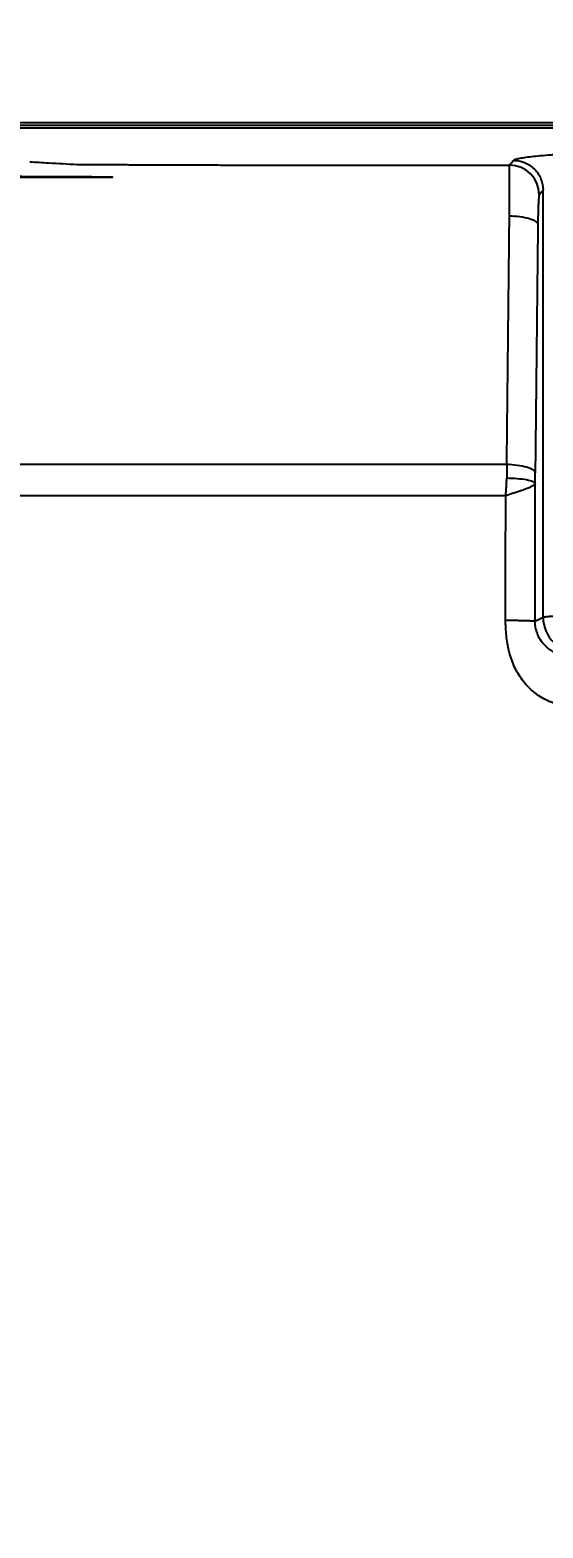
# Model space of a CAD drawing. Header units: millimetres. Extents: x 1416 to 7337, y -4252 to -1725.
# Drawn here: x 1745.7 to 1796.1, y -2442.9 to -2295.9 of the extents above; entities that cross this region are included whole.
import ezdxf

# ---------------------------------------------------------------- set-up
doc = ezdxf.new("R2010")
doc.units = ezdxf.units.MM
doc.header["$MEASUREMENT"] = 0
doc.styles.get("Standard").update_dxf_attribs({"font": 'NanumGothic.ttf'})
doc.dimstyles.get("Standard").update_dxf_attribs({"dimtxt": 0.18, "dimasz": 0.18, "dimexe": 0.18, "dimexo": 0.0625, "dimgap": 0.09, "dimtad": 0, "dimtih": 1, "dimtoh": 1, "dimdec": 4, "dimzin": 0, "dimdsep": 46, "dimtxsty": 'Standard', "dimcen": 0.09, "dimadec": 0, "dimazin": 0, "dimtfac": 1, "dimtdec": 4, "dimtofl": 0, "dimtmove": 0, "dimatfit": 3, "dimfxl": 0, "dimtolj": 1, "dimtzin": 0, "dimarcsym": 0})

# ---------------------------------------------------------------- blocks, each defined once
blk = doc.blocks.new('*D54')
at = {"color": 0, "lineweight": -2}
for p, q in [((1602.06, -2504.98), (1602.06, -2188.85)), ((1622.06, -2189.03), (2237.02, -2189.03)), ((2257.02, -2504.98), (2257.02, -2188.85))]:
    blk.add_line(p, q, dxfattribs=at)
at = {"color": 0}
for points in [[(1622.06, -2185.7), (1622.06, -2192.37), (1602.06, -2189.03)], [(2237.02, -2185.7), (2237.02, -2192.37), (2257.02, -2189.03)]]:
    blk.add_solid(points, dxfattribs=at)
at = {"layer": 'Defpoints', "color": 0}
for p in [(2257.02, -2189.03), (1602.06, -2505.04), (2257.02, -2505.04)]:
    blk.add_point(p, dxfattribs=at)
at = {"color": 2, "insert": (1929.54, -2165.43), "char_height": 25, "attachment_point": 5}
blk.add_mtext('\\A1;655', dxfattribs=at)

msp = doc.modelspace()

# ---------------------------------------------------------------- linework, layer by layer
for p, q in [((1801.78209, -2305.04349), (1622.05724, -2305.04348)), ((1801.40724, -2305.56929), (1622.33203, -2305.56929)), ((1801.46346, -2305.3146), (1622.33206, -2305.3146)), ((1796.07551, -2353.52649), (1796.07551, -2311.63549))]:
    msp.add_line(p, q)
for centre, radius, start, end in [((1792.79366, -2312.10665), 2.90295, 0.1143206, 89.9070407), ((1799.57667, -2353.5248), 3.50115, 180.0276558, 269.9462332)]:
    msp.add_arc(centre, radius, start, end)
for points, knots in [([(1793.17728, -2308.73799), (1793.18453, -2308.73043), (1793.19901, -2308.71534), (1793.23186, -2308.69285), (1793.27282, -2308.67051), (1793.32269, -2308.64834), (1793.38126, -2308.62633), (1793.44858, -2308.60448), (1793.52464, -2308.58279), (1793.60945, -2308.56126), (1793.81317, -2308.51472), (1794.21091, -2308.44393), (1794.92541, -2308.3514), (1795.80704, -2308.26245), (1796.64332, -2308.19479), (1797.33526, -2308.14617), (1797.82092, -2308.11454), (1798.3337, -2308.08354), (1798.87155, -2308.0531), (1799.25088, -2308.03341), (1799.44105, -2308.02353)], [0, 0, 0, 0, 0.028006318, 0.055925113, 0.083763731, 0.111529582, 0.139230135, 0.166872909, 0.194465473, 0.222015436, 0.249530445, 0.374240057, 0.500223216, 0.626082227, 0.750805055, 0.800279156, 0.849891582, 0.899686707, 0.949708415, 1, 1, 1, 1]), ([(1704.73822, -2310.46061), (1702.77021, -2310.45273), (1698.90854, -2310.43727), (1693.22504, -2310.41334), (1757.75549, -2310.38945), (1752.49076, -2310.36551), (1747.42228, -2310.34154), (1738.46986, -2310.29751), (1725.09638, -2310.22599), (1710.17866, -2310.13769), (1697.79016, -2310.05949), (1689.66567, -2310.00633), (1679.96942, -2309.94006), (1670.36751, -2309.87352), (1659.25752, -2309.79586), (1649.1842, -2309.72572), (1638.03873, -2309.64799), (1630.24883, -2309.5936), (1626.16413, -2309.56507)], [0, 0, 0, 0, 0.039668891, 0.07783922, 0.1145771, 0.149943993, 0.183996941, 0.21678879, 0.330500352, 0.453787072, 0.517864216, 0.580620904, 0.617858079, 0.713715529, 0.774614558, 0.842394047, 0.917358004, 1, 1, 1, 1]), ([(1745.7099, -2308.87021), (1746.31937, -2308.90373), (1747.86986, -2308.98899), (1749.42141, -2309.07649), (1750.36308, -2309.12959)], [0, 0, 0, 0, 0.3930819166, 1, 1, 1, 1]), ([(1750.36308, -2309.12959), (1750.9046, -2309.13241), (1751.98754, -2309.13803), (1753.61331, -2309.14592), (1755.23987, -2309.15341), (1756.86734, -2309.16046), (1758.49568, -2309.16707), (1760.12491, -2309.17325), (1761.75502, -2309.17899), (1763.38602, -2309.18428), (1765.01789, -2309.18914), (1766.65065, -2309.19356), (1768.28429, -2309.19754), (1769.91882, -2309.20107), (1772.02046, -2309.20504), (1774.58914, -2309.2089), (1777.62469, -2309.21192), (1780.66001, -2309.2134), (1783.69511, -2309.21335), (1786.72995, -2309.21173), (1789.76466, -2309.20869), (1791.78705, -2309.20536), (1792.79837, -2309.2037)], [0, 0, 0, 0, 0.0384795613, 0.0769529227, 0.1154215481, 0.153886902, 0.1923504491, 0.2308136544, 0.2692779829, 0.3077448996, 0.3462158691, 0.3846923555, 0.4231758222, 0.4616677321, 0.5001695469, 0.5716125138, 0.6430270114, 0.7144223927, 0.7858080182, 0.8571932522, 0.9285874592, 1, 1, 1, 1]), ([(1792.77498, -2314.16752), (1792.77505, -2314.08378), (1792.77519, -2313.91471), (1792.77551, -2313.66286), (1792.77589, -2313.41001), (1792.77633, -2313.15713), (1792.77682, -2312.90488), (1792.77734, -2312.65408), (1792.7779, -2312.40555), (1792.77848, -2312.16016), (1792.77909, -2311.9188), (1792.77973, -2311.6824), (1792.78039, -2311.45188), (1792.7811, -2311.22819), (1792.78185, -2311.01226), (1792.78268, -2310.80499), (1792.78426, -2310.46136), (1792.78718, -2309.99383), (1792.79029, -2309.62393), (1792.79288, -2309.41299), (1792.79454, -2309.30725), (1792.79627, -2309.23432), (1792.79768, -2309.21384), (1792.79837, -2309.2037)], [0, 0, 0, 0, 0.030522029, 0.061623979, 0.09329639, 0.125527652, 0.158303923, 0.191609063, 0.225424582, 0.259729606, 0.294500874, 0.329712748, 0.365337259, 0.401344174, 0.437701096, 0.474373588, 0.511325335, 0.630327983, 0.773123302, 0.831232151, 0.888492465, 0.944784041, 1, 1, 1, 1]), ([(1793.17728, -2308.73802), (1793.5186, -2308.73849), (1793.8868, -2308.80114), (1794.59979, -2309.08406), (1794.94238, -2309.30527), (1795.50817, -2309.87088), (1795.72947, -2310.21336), (1796.01251, -2310.92615), (1796.07521, -2311.29426), (1796.07571, -2311.63549)], [0, 0, 0, 0, 0.25, 0.25, 0.5, 0.5, 0.75, 0.75, 1, 1, 1, 1]), ([(1795.69661, -2312.10086), (1795.69437, -2312.10455), (1795.68992, -2312.11192), (1795.68327, -2312.13412), (1795.67669, -2312.16448), (1795.67016, -2312.20377), (1795.66369, -2312.25179), (1795.65207, -2312.35478), (1795.63575, -2312.55355), (1795.61601, -2312.91293), (1795.59839, -2313.36106), (1795.58547, -2313.82178), (1795.57643, -2314.24874), (1795.57018, -2314.61899), (1795.56714, -2314.87838), (1795.56562, -2315.00845)], [0, 0, 0, 0, 0.038014076, 0.075854872, 0.113603921, 0.151343353, 0.189155359, 0.22712166, 0.35807213, 0.489090761, 0.622865368, 0.756678723, 0.837869872, 0.918703151, 1, 1, 1, 1]), ([(1792.77498, -2314.16752), (1793.10875, -2314.17436), (1793.46337, -2314.19892), (1794.14267, -2314.28952), (1794.46546, -2314.35569), (1794.99974, -2314.51837), (1795.20986, -2314.61438), (1795.48698, -2314.81242), (1795.55477, -2314.91395), (1795.56562, -2315.00845)], [0, 0, 0, 0, 0.25, 0.25, 0.5, 0.5, 0.75, 0.75, 1, 1, 1, 1]), ([(1606.17129, -2338.53309), (1752.27629, -2338.53312), (1753.50054, -2338.53319), (1755.72412, -2338.53348), (1758.72153, -2338.53384), (1762.49479, -2338.53424), (1767.04556, -2338.53461), (1772.24225, -2338.53482), (1777.55452, -2338.5348), (1782.45005, -2338.53462), (1786.5298, -2338.5344), (1789.79335, -2338.53419), (1791.69652, -2338.53417), (1792.51225, -2338.53416)], [0, 0, 0, 0, 0.035783911, 0.090574158, 0.164370011, 0.257170763, 0.368975963, 0.499785681, 0.639825492, 0.759867334, 0.859910957, 0.939955539, 1, 1, 1, 1]), ([(1751.79261, -2338.53309), (1752.27629, -2338.53312), (1753.50054, -2338.53319), (1755.72412, -2338.53348), (1758.72153, -2338.53384), (1762.49479, -2338.53424), (1767.04556, -2338.53461), (1772.24225, -2338.53482), (1777.55452, -2338.5348), (1782.45005, -2338.53462), (1786.5298, -2338.5344), (1789.79335, -2338.53419), (1791.69652, -2338.53417), (1792.51225, -2338.53416)], [0, 0, 0, 0, 0.035783911, 0.090574158, 0.164370011, 0.257170763, 0.368975963, 0.499785681, 0.639825492, 0.759867334, 0.859910957, 0.939955539, 1, 1, 1, 1]), ([(1792.51225, -2338.53416), (1792.8418, -2338.54074), (1793.19301, -2338.56459), (1793.86936, -2338.65357), (1794.1927, -2338.71887), (1794.7309, -2338.88075), (1794.94426, -2338.97688), (1795.22661, -2339.17624), (1795.29626, -2339.27898), (1795.30727, -2339.37481)], [0, 0, 0, 0, 0.25, 0.25, 0.5, 0.5, 0.75, 0.75, 1, 1, 1, 1]), ([(1792.40917, -2341.62145), (1792.41685, -2341.52591), (1792.43123, -2341.34715), (1792.45016, -2341.09781), (1792.46539, -2340.88575), (1792.48304, -2340.61466), (1792.50037, -2340.29479), (1792.50445, -2340.03441), (1792.50632, -2339.91533)], [0, 0, 0, 0, 0.167284871, 0.313018704, 0.437105696, 0.539483822, 0.789397847, 1, 1, 1, 1]), ([(1795.2985, -2340.42243), (1795.29541, -2340.43446), (1795.28916, -2340.4588), (1795.26605, -2340.4968), (1795.23213, -2340.53645), (1795.18592, -2340.57787), (1795.12737, -2340.62107), (1795.01473, -2340.69232), (1794.80429, -2340.79976), (1794.51626, -2340.91861), (1794.23607, -2341.02458), (1793.99896, -2341.10944), (1793.74528, -2341.19535), (1793.46974, -2341.28572), (1793.04229, -2341.41724), (1792.66688, -2341.53833), (1792.40917, -2341.62145)], [0, 0, 0, 0, 0.0389509621, 0.0787970605, 0.1194950521, 0.1609942465, 0.2032366164, 0.2461570833, 0.3646883677, 0.4951222189, 0.548100957, 0.6207394764, 0.6952520611, 0.7468337941, 0.8262015652, 1, 1, 1, 1]), ([(1795.29849, -2340.42243), (1795.28717, -2340.36468), (1795.21731, -2340.30278), (1794.93497, -2340.18265), (1794.72182, -2340.12473), (1794.18437, -2340.02712), (1793.86156, -2339.98771), (1793.18625, -2339.93391), (1792.83552, -2339.91942), (1792.50632, -2339.91533)], [0, 0, 0, 0, 0.25, 0.25, 0.5, 0.5, 0.75, 0.75, 1, 1, 1, 1]), ([(1795.28371, -2353.92235), (1795.28408, -2353.84921), (1795.28538, -2353.59679), (1795.2841, -2353.05766), (1795.28545, -2352.19869), (1795.28671, -2351.01905), (1795.28832, -2349.51895), (1795.29029, -2347.69858), (1795.29267, -2345.5579), (1795.29543, -2343.09691), (1795.29743, -2341.34951), (1795.2985, -2340.42243)], [0, 0, 0, 0, 0.016263483, 0.056130535, 0.119756834, 0.207150844, 0.318262983, 0.453103185, 0.611673339, 0.79397222, 1, 1, 1, 1]), ([(1792.40917, -2341.62145), (1791.89485, -2341.62148), (1790.63421, -2341.62156), (1788.39465, -2341.62181), (1785.45832, -2341.62216), (1780.71436, -2341.62281), (1774.46783, -2341.62347), (1768.42972, -2341.62356), (1763.9421, -2341.62343), (1760.92817, -2341.62334), (1757.91676, -2341.62322), (1754.90788, -2341.62308), (1752.90467, -2341.62297), (1606.16717, -2341.62291)], [0, 0, 0, 0, 0.038059238, 0.093286447, 0.165681546, 0.255244425, 0.44411877, 0.627617874, 0.702094301, 0.776570727, 0.851047153, 0.925523577, 1, 1, 1, 1]), ([(1792.40917, -2341.62145), (1791.89485, -2341.62148), (1790.63421, -2341.62156), (1788.39465, -2341.62181), (1785.45832, -2341.62216), (1780.71436, -2341.62281), (1774.46783, -2341.62347), (1768.42972, -2341.62356), (1763.9421, -2341.62343), (1760.92817, -2341.62334), (1757.91676, -2341.62322), (1754.90788, -2341.62308), (1752.90467, -2341.62297), (1751.90306, -2341.62291)], [0, 0, 0, 0, 0.038059238, 0.093286447, 0.165681546, 0.255244425, 0.44411877, 0.627617874, 0.702094301, 0.776570727, 0.851047153, 0.925523577, 1, 1, 1, 1]), ([(1792.39544, -2353.83161), (1792.3956, -2353.55805), (1792.39594, -2352.97867), (1792.39767, -2352.17713), (1792.39824, -2351.38489), (1792.39841, -2350.63421), (1792.3998, -2349.84143), (1792.40309, -2346.83711), (1792.40628, -2344.09715), (1792.40917, -2341.62145)], [0, 0, 0, 0, 0.067210371, 0.142347356, 0.196931263, 0.261855044, 0.326782697, 0.391711511, 1, 1, 1, 1]), ([(1796.07552, -2353.52649), (1796.08314, -2353.52357), (1796.09832, -2353.51778), (1796.13433, -2353.50914), (1796.17947, -2353.50062), (1796.23435, -2353.4922), (1796.29834, -2353.48389), (1796.37116, -2353.47569), (1796.45243, -2353.46762), (1796.54181, -2353.45966), (1796.63893, -2353.45182), (1796.74347, -2353.4441), (1796.85506, -2353.43651), (1796.97338, -2353.42904), (1797.09808, -2353.42169), (1797.22884, -2353.41447), (1797.36533, -2353.40738), (1797.50722, -2353.40041), (1797.65419, -2353.39358), (1797.80594, -2353.38687), (1797.96216, -2353.38029), (1798.12253, -2353.37383), (1798.28677, -2353.36751), (1798.45458, -2353.36131), (1798.62568, -2353.35524), (1798.79977, -2353.3493), (1798.97659, -2353.34348), (1799.15587, -2353.33779), (1799.33733, -2353.33222), (1799.52073, -2353.32678), (1799.70581, -2353.32146), (1799.89231, -2353.31627), (1800.08, -2353.31119), (1800.26864, -2353.30624), (1800.45799, -2353.3014), (1800.64784, -2353.29668), (1800.83797, -2353.29208), (1801.02816, -2353.28759), (1801.21819, -2353.28322), (1801.40793, -2353.27895), (1801.59693, -2353.2748), (1801.72416, -2353.27208), (1801.78716, -2353.27074)], [0, 0, 0, 0, 0.031863276, 0.063374024, 0.094532046, 0.125337739, 0.155791477, 0.185893543, 0.215643917, 0.2450425, 0.274089202, 0.302783966, 0.331126805, 0.359117736, 0.386756776, 0.414043943, 0.44097924, 0.467562661, 0.493794199, 0.519673852, 0.54520162, 0.5703775, 0.595201485, 0.619673572, 0.643793764, 0.667562071, 0.690978503, 0.714043069, 0.736755776, 0.759116625, 0.781125586, 0.802782624, 0.824087702, 0.845040793, 0.865641878, 0.885891028, 0.905788345, 0.925333923, 0.944527844, 0.963370184, 0.981860973, 1, 1, 1, 1]), ([(1799.15977, -2362.24067), (1799.06499, -2362.24006), (1798.87879, -2362.23888), (1798.60463, -2362.2264), (1798.34076, -2362.20597), (1798.08717, -2362.17692), (1797.84387, -2362.13938), (1797.56025, -2362.0834), (1797.23273, -2361.99765), (1796.74347, -2361.83109), (1795.92587, -2361.45692), (1794.88478, -2360.70981), (1793.89337, -2359.57289), (1793.15805, -2358.25864), (1792.76886, -2357.07801), (1792.5719, -2356.08957), (1792.47456, -2355.34475), (1792.42942, -2354.71112), (1792.40522, -2354.26937), (1792.39653, -2354.01784), (1792.39579, -2353.89202), (1792.39544, -2353.83161)], [0, 0, 0, 0, 0.023469782, 0.046106809, 0.067935109, 0.08898149, 0.109275857, 0.12885157, 0.160506454, 0.192967046, 0.256617795, 0.382284474, 0.506344567, 0.626599166, 0.752187086, 0.811846024, 0.87566003, 0.937768532, 0.968885751, 0.985060976, 1, 1, 1, 1]), ([(1792.39544, -2353.83161), (1792.45518, -2353.83184), (1792.576, -2353.8323), (1792.75796, -2353.83343), (1792.94186, -2353.83489), (1793.12657, -2353.83673), (1793.3109, -2353.83894), (1793.49357, -2353.84153), (1793.67327, -2353.84449), (1793.84865, -2353.84781), (1794.01836, -2353.85147), (1794.18108, -2353.85545), (1794.33557, -2353.85974), (1794.48068, -2353.86429), (1794.61539, -2353.86908), (1794.73883, -2353.87408), (1794.85028, -2353.87924), (1794.94923, -2353.88453), (1795.03533, -2353.88992), (1795.10844, -2353.89536), (1795.16855, -2353.90083), (1795.21596, -2353.90629), (1795.25071, -2353.91171), (1795.27431, -2353.91705), (1795.28059, -2353.92059), (1795.28371, -2353.92235)], [0, 0, 0, 0, 0.039897115, 0.080679793, 0.122298413, 0.16469491, 0.207802861, 0.25154777, 0.295847558, 0.340613252, 0.385749888, 0.431157589, 0.476732801, 0.522369653, 0.56796139, 0.613401838, 0.65858685, 0.703415677, 0.747792229, 0.791626188, 0.834833932, 0.877339272, 0.919073972, 0.95997807, 1, 1, 1, 1]), ([(1795.52075, -2355.11413), (1795.46322, -2354.97186), (1795.3147, -2354.60459), (1795.29539, -2354.18152), (1795.28357, -2353.92235)], [0, 0, 0, 0, 0.3873902524, 1, 1, 1, 1]), ([(1797.13143, -2356.95365), (1797.06514, -2356.91666), (1796.87417, -2356.8101), (1796.49401, -2356.54218), (1796.03559, -2356.08309), (1795.6712, -2355.57791), (1795.55153, -2355.20901), (1795.52075, -2355.11413)], [0, 0, 0, 0, 0.09295808, 0.267819001, 0.572783882, 0.890119772, 1, 1, 1, 1])]:
    msp.add_open_spline(points, degree=3, knots=knots)
for points in [[(1792.79837, -2309.2037), (1792.92467, -2309.04355), (1793.05098, -2308.88831), (1793.17728, -2308.73799)], [(1795.69661, -2312.10086), (1795.8229, -2311.94083), (1795.9492, -2311.7857), (1796.07551, -2311.63549)], [(1792.51225, -2338.53416), (1792.59983, -2330.41194), (1792.68741, -2322.28973), (1792.77498, -2314.16751)], [(1795.56562, -2315.00845), (1795.47951, -2323.13057), (1795.39339, -2331.25269), (1795.30727, -2339.37481)], [(1792.51225, -2338.53417), (1792.50932, -2338.98756), (1792.50734, -2339.44898), (1792.50632, -2339.91533)], [(1795.2985, -2340.42243), (1795.3007, -2340.0687), (1795.30363, -2339.71872), (1795.30727, -2339.37481)], [(1795.28357, -2353.92235), (1795.54755, -2353.79039), (1795.81153, -2353.65844), (1796.07551, -2353.52649)]]:
    msp.add_open_spline(points, degree=3)

# ---------------------------------------------------------------- dimensions: what is measured, and where the dimension line sits
at = {"color": 3}
dim = msp.add_linear_dim(base=(2257.01874, -2189.03448), p1=(1602.05756, -2505.04316), p2=(2257.01874, -2505.04316), dimstyle='Standard', override={"dimtxt": 25, "dimasz": 20, "dimgap": 10, "dimtad": 1, "dimtih": 0, "dimdec": 0, "dimclrt": 2, "dimtdec": 0, "dimtmove": 2}, dxfattribs=at)
dim.commit()
dim.dimension.update_dxf_attribs({"geometry": '*D54', "text_midpoint": (1929.53815, -2165.42576)})

doc.saveas('drawing.dxf')
